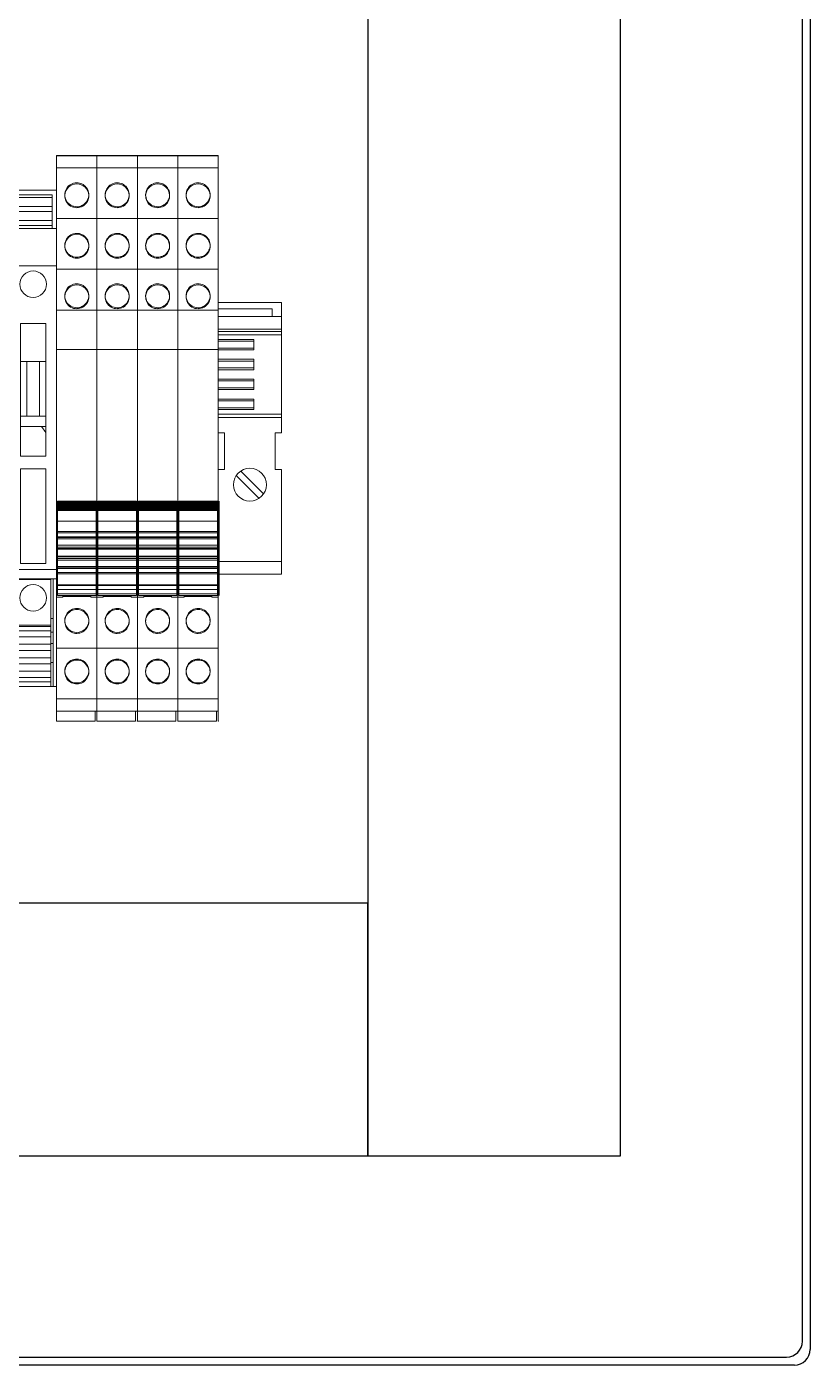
# Model space of a CAD drawing. Header units: millimetres. Extents: x 979 to 3414, y -1029 to 703.
# Drawn here: x 2268.4 to 2392.4, y 276 to 488 of the extents above; entities that cross this region are included whole.
import ezdxf

# ---------------------------------------------------------------- set-up
doc = ezdxf.new("R2010")
doc.units = ezdxf.units.MM
doc.layers.add('eProC - L2', color=41, linetype='Continuous', lineweight=20)

# ---------------------------------------------------------------- blocks, each defined once
blk = doc.blocks.new('eProC_Z_BPSN-SI-520')
at = {"layer": 'eProC - L2'}
for p, q in [((0.79, -6.05), (0.79, -0.75)), ((0.79, -0.75), (3.79, -0.75)), ((0.79, -1.13), (3.79, -1.13)), ((6.79, -0.75), (3.79, -0.75)), ((6.79, -1.13), (3.79, -1.13)), ((6.79, -6.05), (6.79, -0.75)), ((0.79, -2.59), (3.79, -2.59)), ((0.79, -3.36), (3.79, -3.36)), ((6.79, -2.59), (3.79, -2.59)), ((6.79, -3.36), (3.79, -3.36)), ((7.5, -6.05), (0, -6.05)), ((0.79, -4.82), (3.79, -4.82)), ((0.79, -5.59), (3.79, -5.59)), ((6.79, -4.82), (3.79, -4.82)), ((6.79, -5.59), (3.79, -5.59)), ((7.5, -12), (0, -12)), ((1.79, -42.11), (1.79, -21.11)), ((1.79, -21.11), (5.79, -21.11)), ((5.79, -42.11), (5.79, -21.11)), ((1.79, -27.11), (5.79, -27.11)), ((2.79, -35.8), (2.79, -27.11)), ((4.79, -35.8), (4.79, -27.11)), ((1.79, -35.8), (5.79, -35.8)), ((1.79, -37.4), (5.79, -37.4)), ((5.79, -38.39), (5.14, -37.4)), ((1.79, -42.11), (5.79, -42.11)), ((1.79, -59.11), (1.79, -44.11)), ((1.79, -44.11), (5.79, -44.11)), ((5.79, -59.11), (5.79, -44.11)), ((1.79, -59.11), (5.79, -59.11)), ((7.5, -60.07), (0, -60.07)), ((7.5, -61.58), (0, -61.58)), ((0.64, -78.6), (0.64, -61.58)), ((0.99, -78.6), (0.99, -61.58)), ((6.59, -61.65), (0.99, -61.65)), ((6.59, -78.6), (6.59, -61.58)), ((6.94, -78.6), (6.94, -61.58)), ((0.99, -67.83), (0.64, -67.83)), ((6.59, -67.83), (6.94, -67.83)), ((6.59, -68.91), (0.99, -68.91)), ((1.29, -77.85), (1.29, -69.1)), ((6.59, -69.1), (1.29, -69.1)), ((6.59, -69.78), (1.29, -69.78)), ((0.99, -70), (0.64, -70)), ((0.64, -71.8), (0.99, -71.8)), ((6.59, -70.76), (1.29, -70.76)), ((6.59, -71.92), (1.29, -71.92)), ((6.59, -70), (6.94, -70)), ((6.94, -71.8), (6.59, -71.8)), ((6.59, -72.89), (1.29, -72.89)), ((6.59, -74.05), (1.29, -74.05)), ((0.99, -74.8), (0.64, -74.8)), ((6.59, -75.03), (1.29, -75.03)), ((6.59, -76.19), (1.29, -76.19)), ((6.59, -74.8), (6.94, -74.8)), ((6.59, -77.16), (1.29, -77.16)), ((6.59, -77.85), (1.29, -77.85)), ((6.59, -78.6), (0.99, -78.6))]:
    blk.add_line(p, q, dxfattribs=at)
blk.add_lwpolyline([(0, 0), (7.5, 0), (7.5, -78.6), (0, -78.6)], close=True, dxfattribs=at)
for centre in [(3.79, -14.89), (3.79, -64.57)]:
    blk.add_circle(centre, 2.1, dxfattribs=at)
blk = doc.blocks.new('eProC_Z_EK1')
at = {"layer": 'eProC - L2'}
for p, q in [((0, 0), (0, -20.65)), ((10, 0), (0, 0)), ((10, 0), (10, -20.65)), ((0, -1), (8.5, -1)), ((8.5, -2.2), (8.5, -1)), ((10, -2.2), (0, -2.2)), ((0, -4.2), (10, -4.2)), ((10, -4.59), (0, -4.59)), ((10, -5.09), (0, -5.09)), ((5.6, -5.84), (0, -5.84)), ((5.6, -6.11), (0, -6.11)), ((5.6, -7.49), (5.6, -5.84)), ((5.6, -7.21), (0, -7.21)), ((5.6, -7.49), (0, -7.49)), ((5.6, -8.99), (0, -8.99)), ((5.6, -9.26), (0, -9.26)), ((5.6, -10.36), (0, -10.36)), ((5.6, -10.64), (5.6, -8.99)), ((5.6, -10.64), (0, -10.64)), ((5.6, -12.14), (0, -12.14)), ((5.6, -12.42), (0, -12.42)), ((5.6, -13.79), (5.6, -12.14)), ((5.6, -13.52), (0, -13.52)), ((5.6, -13.79), (0, -13.79)), ((5.6, -15.29), (0, -15.29)), ((5.6, -15.57), (0, -15.57)), ((5.6, -16.67), (0, -16.67)), ((5.6, -16.94), (0, -16.94)), ((5.6, -16.94), (5.6, -15.29)), ((10, -17.69), (0, -17.69)), ((10, -18.19), (0, -18.19)), ((0, -20.65), (1, -20.65)), ((1, -26.45), (1, -20.65)), ((9, -26.45), (9, -20.65)), ((10, -20.65), (9, -20.65)), ((0, -26.45), (0, -43)), ((0, -26.45), (1, -26.45)), ((6.45, -31.01), (2.84, -27.4)), ((7.16, -30.3), (3.55, -26.69)), ((10, -26.45), (9, -26.45)), ((10, -26.45), (10, -43)), ((10, -41), (0, -41)), ((10, -43), (0, -43))]:
    blk.add_line(p, q, dxfattribs=at)
blk.add_circle((5, -28.85), 2.6, dxfattribs=at)

msp = doc.modelspace()

# ---------------------------------------------------------------- linework, layer by layer
for p, q in [((2392.416, 573.467), (2392.416, 278.467)), ((2391.173, 279.767), (2391.173, 572.167)), ((2389.916, 275.967), (1944.916, 275.967)), ((1946.216, 277.267), (2388.673, 277.267))]:
    msp.add_line(p, q)
for points in [[(2362.416, 543.067), (2322.416, 543.067), (2322.416, 309.142), (2362.416, 309.142), (2362.416, 543.067)], [(1972.416, 349.142), (1972.416, 309.142), (2322.416, 309.142), (2322.416, 349.142), (1972.416, 349.142)]]:
    msp.add_lwpolyline(points)
for centre in [(2388.673, 279.767), (2389.916, 278.467)]:
    msp.add_arc(centre, 2.5, 270, 0)
at = {"layer": 'eProC - L2'}
for p, q in [((2279.543, 467.559), (2273.143, 467.559)), ((2273.143, 467.559), (2273.143, 443.07)), ((2279.543, 467.558), (2273.143, 467.558)), ((2279.543, 467.552), (2273.143, 467.552)), ((2279.543, 467.559), (2279.543, 379.581)), ((2285.943, 467.559), (2279.543, 467.559)), ((2279.543, 467.559), (2279.543, 443.07)), ((2285.943, 467.558), (2279.543, 467.558)), ((2285.943, 467.552), (2279.543, 467.552)), ((2285.943, 467.559), (2285.943, 379.581)), ((2292.343, 467.559), (2285.943, 467.559)), ((2285.943, 467.559), (2285.943, 443.07)), ((2292.343, 467.558), (2285.943, 467.558)), ((2292.343, 467.552), (2285.943, 467.552)), ((2292.343, 467.559), (2292.343, 379.581)), ((2298.743, 467.559), (2292.343, 467.559)), ((2292.343, 467.559), (2292.343, 443.07)), ((2298.743, 467.558), (2292.343, 467.558)), ((2298.743, 467.552), (2292.343, 467.552)), ((2298.743, 467.559), (2298.743, 379.581)), ((2298.743, 467.559), (2298.743, 443.07)), ((2279.543, 465.607), (2273.143, 465.607)), ((2285.943, 465.607), (2279.543, 465.607)), ((2292.343, 465.607), (2285.943, 465.607)), ((2298.743, 465.607), (2292.343, 465.607)), ((2274.443, 461.366), (2274.443, 461.204)), ((2278.243, 461.204), (2278.243, 461.366)), ((2280.843, 461.366), (2280.843, 461.204)), ((2284.643, 461.204), (2284.643, 461.366)), ((2287.243, 461.366), (2287.243, 461.204)), ((2291.043, 461.204), (2291.043, 461.366)), ((2293.643, 461.366), (2293.643, 461.204)), ((2297.443, 461.204), (2297.443, 461.366)), ((2279.543, 457.607), (2273.143, 457.607)), ((2285.943, 457.607), (2279.543, 457.607)), ((2292.343, 457.607), (2285.943, 457.607)), ((2298.743, 457.607), (2292.343, 457.607)), ((2274.443, 453.366), (2274.443, 453.204)), ((2278.243, 453.204), (2278.243, 453.366)), ((2280.843, 453.366), (2280.843, 453.204)), ((2284.643, 453.204), (2284.643, 453.366)), ((2287.243, 453.366), (2287.243, 453.204)), ((2291.043, 453.204), (2291.043, 453.366)), ((2293.643, 453.366), (2293.643, 453.204)), ((2297.443, 453.204), (2297.443, 453.366)), ((2279.543, 449.607), (2273.143, 449.607)), ((2285.943, 449.607), (2279.543, 449.607)), ((2292.343, 449.607), (2285.943, 449.607)), ((2298.743, 449.607), (2292.343, 449.607)), ((2274.443, 445.366), (2274.443, 445.204)), ((2278.243, 445.204), (2278.243, 445.366)), ((2280.843, 445.366), (2280.843, 445.204)), ((2284.643, 445.204), (2284.643, 445.366)), ((2287.243, 445.366), (2287.243, 445.204)), ((2291.043, 445.204), (2291.043, 445.366)), ((2293.643, 445.366), (2293.643, 445.204)), ((2297.443, 445.204), (2297.443, 445.366)), ((2279.543, 443.07), (2273.143, 443.07)), ((2273.143, 443.07), (2273.143, 436.848)), ((2279.543, 436.849), (2279.543, 443.07)), ((2285.943, 443.07), (2279.543, 443.07)), ((2279.543, 443.07), (2279.543, 436.848)), ((2285.943, 436.849), (2285.943, 443.07)), ((2292.343, 443.07), (2285.943, 443.07)), ((2285.943, 443.07), (2285.943, 436.848)), ((2292.343, 436.849), (2292.343, 443.07)), ((2298.743, 443.07), (2292.343, 443.07)), ((2292.343, 443.07), (2292.343, 436.848)), ((2298.743, 436.849), (2298.743, 443.07)), ((2298.743, 443.07), (2298.743, 436.848)), ((2279.543, 436.849), (2273.143, 436.848)), ((2273.143, 387.581), (2273.143, 436.848)), ((2273.743, 436.842), (2273.143, 436.842)), ((2279.543, 436.842), (2278.943, 436.842)), ((2285.943, 436.849), (2279.543, 436.848)), ((2279.543, 387.581), (2279.543, 436.848)), ((2280.143, 436.842), (2279.543, 436.842)), ((2285.943, 436.842), (2285.343, 436.842)), ((2292.343, 436.849), (2285.943, 436.848)), ((2285.943, 387.581), (2285.943, 436.848)), ((2286.543, 436.842), (2285.943, 436.842)), ((2292.343, 436.842), (2291.743, 436.842)), ((2298.743, 436.849), (2292.343, 436.848)), ((2292.343, 387.581), (2292.343, 436.848)), ((2292.943, 436.842), (2292.343, 436.842)), ((2298.743, 387.581), (2298.743, 436.848)), ((2279.393, 412.82), (2273.293, 412.82)), ((2273.293, 397.886), (2273.293, 412.82)), ((2279.393, 412.807), (2273.293, 412.807)), ((2279.393, 412.715), (2273.293, 412.715)), ((2279.393, 412.649), (2273.293, 412.649)), ((2279.393, 412.52), (2273.293, 412.52)), ((2279.393, 412.42), (2273.293, 412.42)), ((2279.393, 412.298), (2273.293, 412.298)), ((2279.393, 412.21), (2273.293, 412.21)), ((2279.393, 412.096), (2273.293, 412.096)), ((2279.393, 412.019), (2273.293, 412.019)), ((2279.393, 411.912), (2273.293, 411.912)), ((2279.393, 411.848), (2273.293, 411.848)), ((2279.393, 411.749), (2273.293, 411.749)), ((2279.393, 411.698), (2273.293, 411.698)), ((2279.393, 411.606), (2273.293, 411.606)), ((2279.393, 411.568), (2273.293, 411.568)), ((2279.393, 411.483), (2273.293, 411.483)), ((2279.393, 411.459), (2273.293, 411.459)), ((2279.393, 411.382), (2273.293, 411.382)), ((2279.393, 411.365), (2273.293, 411.365)), ((2279.393, 412.82), (2279.393, 397.886)), ((2285.793, 412.82), (2279.693, 412.82)), ((2279.693, 397.886), (2279.693, 412.82)), ((2285.793, 412.807), (2279.693, 412.807)), ((2285.793, 412.715), (2279.693, 412.715)), ((2285.793, 412.649), (2279.693, 412.649)), ((2285.793, 412.52), (2279.693, 412.52)), ((2285.793, 412.42), (2279.693, 412.42)), ((2285.793, 412.298), (2279.693, 412.298)), ((2285.793, 412.21), (2279.693, 412.21)), ((2285.793, 412.096), (2279.693, 412.096)), ((2285.793, 412.019), (2279.693, 412.019)), ((2285.793, 411.912), (2279.693, 411.912)), ((2285.793, 411.848), (2279.693, 411.848)), ((2285.793, 411.749), (2279.693, 411.749)), ((2285.793, 411.698), (2279.693, 411.698)), ((2285.793, 411.606), (2279.693, 411.606)), ((2285.793, 411.568), (2279.693, 411.568)), ((2285.793, 411.483), (2279.693, 411.483)), ((2285.793, 411.459), (2279.693, 411.459)), ((2285.793, 411.382), (2279.693, 411.382)), ((2285.793, 411.365), (2279.693, 411.365)), ((2285.793, 412.82), (2285.793, 397.886)), ((2292.193, 412.82), (2286.093, 412.82)), ((2286.093, 397.886), (2286.093, 412.82)), ((2292.193, 412.807), (2286.093, 412.807)), ((2292.193, 412.715), (2286.093, 412.715)), ((2292.193, 412.649), (2286.093, 412.649)), ((2292.193, 412.52), (2286.093, 412.52)), ((2292.193, 412.42), (2286.093, 412.42)), ((2292.193, 412.298), (2286.093, 412.298)), ((2292.193, 412.21), (2286.093, 412.21)), ((2292.193, 412.096), (2286.093, 412.096)), ((2292.193, 412.019), (2286.093, 412.019)), ((2292.193, 411.912), (2286.093, 411.912)), ((2292.193, 411.848), (2286.093, 411.848)), ((2292.193, 411.749), (2286.093, 411.749)), ((2292.193, 411.698), (2286.093, 411.698)), ((2292.193, 411.606), (2286.093, 411.606)), ((2292.193, 411.568), (2286.093, 411.568)), ((2292.193, 411.483), (2286.093, 411.483)), ((2292.193, 411.459), (2286.093, 411.459)), ((2292.193, 411.382), (2286.093, 411.382)), ((2292.193, 411.365), (2286.093, 411.365)), ((2292.193, 412.82), (2292.193, 397.886)), ((2298.593, 412.82), (2292.493, 412.82)), ((2292.493, 397.886), (2292.493, 412.82)), ((2298.593, 412.807), (2292.493, 412.807)), ((2298.593, 412.715), (2292.493, 412.715)), ((2298.593, 412.649), (2292.493, 412.649)), ((2298.593, 412.52), (2292.493, 412.52)), ((2298.593, 412.42), (2292.493, 412.42)), ((2298.593, 412.298), (2292.493, 412.298)), ((2298.593, 412.21), (2292.493, 412.21)), ((2298.593, 412.096), (2292.493, 412.096)), ((2298.593, 412.019), (2292.493, 412.019)), ((2298.593, 411.912), (2292.493, 411.912)), ((2298.593, 411.848), (2292.493, 411.848)), ((2298.593, 411.749), (2292.493, 411.749)), ((2298.593, 411.698), (2292.493, 411.698)), ((2298.593, 411.606), (2292.493, 411.606)), ((2298.593, 411.568), (2292.493, 411.568)), ((2298.593, 411.483), (2292.493, 411.483)), ((2298.593, 411.459), (2292.493, 411.459)), ((2298.593, 411.382), (2292.493, 411.382)), ((2298.593, 411.365), (2292.493, 411.365)), ((2298.593, 412.82), (2298.593, 397.886)), ((2298.893, 397.886), (2298.893, 412.82)), ((2273.143, 409.77), (2273.293, 409.77)), ((2273.293, 409.684), (2279.393, 409.684)), ((2279.393, 409.77), (2279.543, 409.77)), ((2279.543, 409.77), (2279.693, 409.77)), ((2279.693, 409.684), (2285.793, 409.684)), ((2285.793, 409.77), (2285.943, 409.77)), ((2285.943, 409.77), (2286.093, 409.77)), ((2286.093, 409.684), (2292.193, 409.684)), ((2292.193, 409.77), (2292.343, 409.77)), ((2292.343, 409.77), (2292.493, 409.77)), ((2292.493, 409.684), (2298.593, 409.684)), ((2298.593, 409.77), (2298.743, 409.77)), ((2298.743, 409.77), (2298.893, 409.77)), ((2273.293, 408.714), (2273.143, 408.714)), ((2273.143, 408.711), (2273.293, 408.711)), ((2273.143, 408.311), (2273.293, 408.311)), ((2273.143, 408.132), (2273.293, 408.132)), ((2273.143, 407.601), (2273.293, 407.601)), ((2279.393, 408.02), (2273.293, 408.02)), ((2273.293, 407.82), (2279.393, 407.82)), ((2273.293, 407.178), (2279.393, 407.178)), ((2273.293, 407.083), (2279.393, 407.083)), ((2279.543, 408.714), (2279.393, 408.714)), ((2279.393, 408.711), (2279.543, 408.711)), ((2279.393, 408.311), (2279.543, 408.311)), ((2279.393, 408.132), (2279.543, 408.132)), ((2279.393, 407.601), (2279.543, 407.601)), ((2279.693, 408.714), (2279.543, 408.714)), ((2279.543, 408.711), (2279.693, 408.711)), ((2279.543, 408.311), (2279.693, 408.311)), ((2279.543, 408.132), (2279.693, 408.132)), ((2279.543, 407.601), (2279.693, 407.601)), ((2285.793, 408.02), (2279.693, 408.02)), ((2279.693, 407.82), (2285.793, 407.82)), ((2279.693, 407.178), (2285.793, 407.178)), ((2279.693, 407.083), (2285.793, 407.083)), ((2285.943, 408.714), (2285.793, 408.714)), ((2285.793, 408.711), (2285.943, 408.711)), ((2285.793, 408.311), (2285.943, 408.311)), ((2285.793, 408.132), (2285.943, 408.132)), ((2285.793, 407.601), (2285.943, 407.601)), ((2286.093, 408.714), (2285.943, 408.714)), ((2285.943, 408.711), (2286.093, 408.711)), ((2285.943, 408.311), (2286.093, 408.311)), ((2285.943, 408.132), (2286.093, 408.132)), ((2285.943, 407.601), (2286.093, 407.601)), ((2292.193, 408.02), (2286.093, 408.02)), ((2286.093, 407.82), (2292.193, 407.82)), ((2286.093, 407.178), (2292.193, 407.178)), ((2286.093, 407.083), (2292.193, 407.083)), ((2292.343, 408.714), (2292.193, 408.714)), ((2292.193, 408.711), (2292.343, 408.711)), ((2292.193, 408.311), (2292.343, 408.311)), ((2292.193, 408.132), (2292.343, 408.132)), ((2292.193, 407.601), (2292.343, 407.601)), ((2292.493, 408.714), (2292.343, 408.714)), ((2292.343, 408.711), (2292.493, 408.711)), ((2292.343, 408.311), (2292.493, 408.311)), ((2292.343, 408.132), (2292.493, 408.132)), ((2292.343, 407.601), (2292.493, 407.601)), ((2298.593, 408.02), (2292.493, 408.02)), ((2292.493, 407.82), (2298.593, 407.82)), ((2292.493, 407.178), (2298.593, 407.178)), ((2292.493, 407.083), (2298.593, 407.083)), ((2298.743, 408.714), (2298.593, 408.714)), ((2298.593, 408.711), (2298.743, 408.711)), ((2298.593, 408.311), (2298.743, 408.311)), ((2298.593, 408.132), (2298.743, 408.132)), ((2298.593, 407.601), (2298.743, 407.601)), ((2298.893, 408.714), (2298.743, 408.714)), ((2298.743, 408.711), (2298.893, 408.711)), ((2298.743, 408.311), (2298.893, 408.311)), ((2298.743, 408.132), (2298.893, 408.132)), ((2298.743, 407.601), (2298.893, 407.601)), ((2279.393, 406.845), (2273.293, 406.845)), ((2279.393, 405.87), (2273.293, 405.87)), ((2273.293, 405.57), (2279.393, 405.57)), ((2279.393, 405.333), (2273.293, 405.333)), ((2273.293, 405.237), (2279.393, 405.237)), ((2285.793, 406.845), (2279.693, 406.845)), ((2285.793, 405.87), (2279.693, 405.87)), ((2279.693, 405.57), (2285.793, 405.57)), ((2285.793, 405.333), (2279.693, 405.333)), ((2279.693, 405.237), (2285.793, 405.237)), ((2292.193, 406.845), (2286.093, 406.845)), ((2292.193, 405.87), (2286.093, 405.87)), ((2286.093, 405.57), (2292.193, 405.57)), ((2292.193, 405.333), (2286.093, 405.333)), ((2286.093, 405.237), (2292.193, 405.237)), ((2298.593, 406.845), (2292.493, 406.845)), ((2298.593, 405.87), (2292.493, 405.87)), ((2292.493, 405.57), (2298.593, 405.57)), ((2298.593, 405.333), (2292.493, 405.333)), ((2292.493, 405.237), (2298.593, 405.237)), ((2279.393, 404.103), (2273.293, 404.103)), ((2273.293, 404.008), (2279.393, 404.008)), ((2279.393, 403.77), (2273.293, 403.77)), ((2279.393, 403.47), (2273.293, 403.47)), ((2285.793, 404.103), (2279.693, 404.103)), ((2279.693, 404.008), (2285.793, 404.008)), ((2285.793, 403.77), (2279.693, 403.77)), ((2285.793, 403.47), (2279.693, 403.47)), ((2292.193, 404.103), (2286.093, 404.103)), ((2286.093, 404.008), (2292.193, 404.008)), ((2292.193, 403.77), (2286.093, 403.77)), ((2292.193, 403.47), (2286.093, 403.47)), ((2298.593, 404.103), (2292.493, 404.103)), ((2292.493, 404.008), (2298.593, 404.008)), ((2298.593, 403.77), (2292.493, 403.77)), ((2298.593, 403.47), (2292.493, 403.47)), ((2273.293, 402.495), (2279.393, 402.495)), ((2279.393, 402.258), (2273.293, 402.258)), ((2273.293, 402.162), (2279.393, 402.162)), ((2279.393, 401.52), (2273.293, 401.52)), ((2273.293, 401.32), (2279.393, 401.32)), ((2279.693, 402.495), (2285.793, 402.495)), ((2285.793, 402.258), (2279.693, 402.258)), ((2279.693, 402.162), (2285.793, 402.162)), ((2285.793, 401.52), (2279.693, 401.52)), ((2279.693, 401.32), (2285.793, 401.32)), ((2286.093, 402.495), (2292.193, 402.495)), ((2292.193, 402.258), (2286.093, 402.258)), ((2286.093, 402.162), (2292.193, 402.162)), ((2292.193, 401.52), (2286.093, 401.52)), ((2286.093, 401.32), (2292.193, 401.32)), ((2292.493, 402.495), (2298.593, 402.495)), ((2298.593, 402.258), (2292.493, 402.258)), ((2292.493, 402.162), (2298.593, 402.162)), ((2298.593, 401.52), (2292.493, 401.52)), ((2292.493, 401.32), (2298.593, 401.32)), ((2279.393, 399.558), (2273.293, 399.558)), ((2279.393, 399.532), (2273.293, 399.532)), ((2279.393, 399.462), (2273.293, 399.462)), ((2279.393, 398.857), (2273.293, 398.857)), ((2285.793, 399.558), (2279.693, 399.558)), ((2285.793, 399.532), (2279.693, 399.532)), ((2285.793, 399.462), (2279.693, 399.462)), ((2285.793, 398.857), (2279.693, 398.857)), ((2292.193, 399.558), (2286.093, 399.558)), ((2292.193, 399.532), (2286.093, 399.532)), ((2292.193, 399.462), (2286.093, 399.462)), ((2292.193, 398.857), (2286.093, 398.857)), ((2298.593, 399.558), (2292.493, 399.558)), ((2298.593, 399.532), (2292.493, 399.532)), ((2298.593, 399.462), (2292.493, 399.462)), ((2298.593, 398.857), (2292.493, 398.857)), ((2273.143, 398.545), (2273.293, 398.545)), ((2273.143, 398.279), (2273.293, 398.279)), ((2273.143, 398.18), (2273.293, 398.18)), ((2273.143, 397.621), (2274.143, 397.621)), ((2279.393, 398.13), (2273.293, 398.13)), ((2273.293, 397.886), (2279.393, 397.886)), ((2274.143, 397.621), (2274.143, 397.886)), ((2278.543, 397.721), (2274.143, 397.721)), ((2278.543, 397.621), (2278.543, 397.886)), ((2279.543, 397.621), (2278.543, 397.621)), ((2279.543, 398.545), (2279.393, 398.545)), ((2279.543, 398.279), (2279.393, 398.279)), ((2279.543, 398.18), (2279.393, 398.18)), ((2279.543, 398.545), (2279.693, 398.545)), ((2279.543, 398.279), (2279.693, 398.279)), ((2279.543, 398.18), (2279.693, 398.18)), ((2279.543, 397.621), (2280.543, 397.621)), ((2285.793, 398.13), (2279.693, 398.13)), ((2279.693, 397.886), (2285.793, 397.886)), ((2280.543, 397.621), (2280.543, 397.886)), ((2284.943, 397.721), (2280.543, 397.721)), ((2284.943, 397.621), (2284.943, 397.886)), ((2285.943, 397.621), (2284.943, 397.621)), ((2285.943, 398.545), (2285.793, 398.545)), ((2285.943, 398.279), (2285.793, 398.279)), ((2285.943, 398.18), (2285.793, 398.18)), ((2285.943, 398.545), (2286.093, 398.545)), ((2285.943, 398.279), (2286.093, 398.279)), ((2285.943, 398.18), (2286.093, 398.18)), ((2285.943, 397.621), (2286.943, 397.621)), ((2292.193, 398.13), (2286.093, 398.13)), ((2286.093, 397.886), (2292.193, 397.886)), ((2286.943, 397.621), (2286.943, 397.886)), ((2291.343, 397.721), (2286.943, 397.721)), ((2291.343, 397.621), (2291.343, 397.886)), ((2292.343, 397.621), (2291.343, 397.621)), ((2292.343, 398.545), (2292.193, 398.545)), ((2292.343, 398.279), (2292.193, 398.279)), ((2292.343, 398.18), (2292.193, 398.18)), ((2292.343, 398.545), (2292.493, 398.545)), ((2292.343, 398.279), (2292.493, 398.279)), ((2292.343, 398.18), (2292.493, 398.18)), ((2292.343, 397.621), (2293.343, 397.621)), ((2298.593, 398.13), (2292.493, 398.13)), ((2292.493, 397.886), (2298.593, 397.886)), ((2293.343, 397.621), (2293.343, 397.886)), ((2297.743, 397.721), (2293.343, 397.721)), ((2297.743, 397.621), (2297.743, 397.886)), ((2298.743, 397.621), (2297.743, 397.621)), ((2298.743, 398.545), (2298.593, 398.545)), ((2298.743, 398.279), (2298.593, 398.279)), ((2298.743, 398.18), (2298.593, 398.18)), ((2298.743, 398.545), (2298.893, 398.545)), ((2298.743, 398.279), (2298.893, 398.279)), ((2298.743, 398.18), (2298.893, 398.18)), ((2274.443, 393.936), (2274.443, 393.774)), ((2278.243, 393.774), (2278.243, 393.936)), ((2280.843, 393.936), (2280.843, 393.774)), ((2284.643, 393.774), (2284.643, 393.936)), ((2287.243, 393.936), (2287.243, 393.774)), ((2291.043, 393.774), (2291.043, 393.936)), ((2293.643, 393.936), (2293.643, 393.774)), ((2297.443, 393.774), (2297.443, 393.936)), ((2279.543, 389.533), (2273.143, 389.533)), ((2285.943, 389.533), (2279.543, 389.533)), ((2292.343, 389.533), (2285.943, 389.533)), ((2298.743, 389.533), (2292.343, 389.533)), ((2273.143, 387.601), (2273.143, 387.582)), ((2273.143, 387.582), (2273.143, 379.581)), ((2274.443, 385.936), (2274.443, 385.774)), ((2278.243, 385.774), (2278.243, 385.936)), ((2279.543, 387.601), (2279.543, 387.582)), ((2279.543, 387.582), (2279.543, 379.581)), ((2280.843, 385.936), (2280.843, 385.774)), ((2284.643, 385.774), (2284.643, 385.936)), ((2285.943, 387.601), (2285.943, 387.582)), ((2285.943, 387.582), (2285.943, 379.581)), ((2287.243, 385.936), (2287.243, 385.774)), ((2291.043, 385.774), (2291.043, 385.936)), ((2292.343, 387.601), (2292.343, 387.582)), ((2292.343, 387.582), (2292.343, 379.581)), ((2293.643, 385.936), (2293.643, 385.774)), ((2297.443, 385.774), (2297.443, 385.936)), ((2298.743, 387.601), (2298.743, 387.582)), ((2298.743, 387.582), (2298.743, 379.581)), ((2273.143, 384.124), (2273.143, 384.127)), ((2273.143, 383.77), (2273.143, 379.87)), ((2279.543, 384.124), (2279.543, 384.127)), ((2279.543, 383.77), (2279.543, 379.87)), ((2285.943, 384.124), (2285.943, 384.127)), ((2285.943, 383.77), (2285.943, 379.87)), ((2292.343, 384.124), (2292.343, 384.127)), ((2292.343, 383.77), (2292.343, 379.87)), ((2298.743, 384.124), (2298.743, 384.127)), ((2298.743, 383.77), (2298.743, 379.87)), ((2279.543, 381.533), (2273.143, 381.533)), ((2279.543, 379.588), (2273.143, 379.588)), ((2279.543, 379.583), (2273.143, 379.583)), ((2273.143, 379.581), (2279.543, 379.581)), ((2273.143, 379.578), (2273.143, 378.008)), ((2279.243, 378.008), (2279.243, 379.581)), ((2285.943, 381.533), (2279.543, 381.533)), ((2285.943, 379.588), (2279.543, 379.588)), ((2285.943, 379.583), (2279.543, 379.583)), ((2279.543, 379.581), (2285.943, 379.581)), ((2279.543, 379.578), (2279.543, 378.008)), ((2285.643, 378.008), (2285.643, 379.581)), ((2292.343, 381.533), (2285.943, 381.533)), ((2292.343, 379.588), (2285.943, 379.588)), ((2292.343, 379.583), (2285.943, 379.583)), ((2285.943, 379.581), (2292.343, 379.581)), ((2285.943, 379.578), (2285.943, 378.008)), ((2292.043, 378.008), (2292.043, 379.581)), ((2298.743, 381.533), (2292.343, 381.533)), ((2298.743, 379.588), (2292.343, 379.588)), ((2298.743, 379.583), (2292.343, 379.583)), ((2292.343, 379.581), (2298.743, 379.581)), ((2292.343, 379.578), (2292.343, 378.008)), ((2298.443, 378.008), (2298.443, 379.581)), ((2298.743, 379.578), (2298.743, 378.008)), ((2273.143, 378.01), (2279.243, 378.01)), ((2273.143, 378.008), (2279.243, 378.008)), ((2279.543, 378.01), (2285.643, 378.01)), ((2279.543, 378.008), (2285.643, 378.008)), ((2285.943, 378.01), (2292.043, 378.01)), ((2285.943, 378.008), (2292.043, 378.008)), ((2292.343, 378.01), (2298.443, 378.01)), ((2292.343, 378.008), (2298.443, 378.008))]:
    msp.add_line(p, q, dxfattribs=at)
for points in [[(2274.443, 461.366), (2274.459, 461.614), (2274.507, 461.856), (2274.587, 462.091), (2274.698, 462.313), (2274.835, 462.517), (2275, 462.704), (2275.187, 462.867), (2275.393, 463.004), (2275.616, 463.113), (2275.851, 463.192), (2276.072, 463.235), (2276.343, 463.256)], [(2278.243, 461.366), (2278.235, 461.541), (2278.204, 461.745), (2278.143, 461.971), (2278.071, 462.152), (2277.973, 462.338), (2277.891, 462.463), (2277.795, 462.586), (2277.684, 462.706), (2277.515, 462.855), (2277.338, 462.977), (2277.16, 463.073), (2276.983, 463.146), (2276.754, 463.212), (2276.539, 463.246), (2276.343, 463.256)], [(2280.843, 461.366), (2280.859, 461.614), (2280.907, 461.856), (2280.987, 462.091), (2281.098, 462.313), (2281.235, 462.517), (2281.4, 462.704), (2281.587, 462.867), (2281.793, 463.004), (2282.016, 463.113), (2282.251, 463.192), (2282.472, 463.235), (2282.743, 463.256)], [(2284.643, 461.366), (2284.635, 461.541), (2284.604, 461.745), (2284.543, 461.971), (2284.471, 462.152), (2284.373, 462.338), (2284.291, 462.463), (2284.195, 462.586), (2284.084, 462.706), (2283.915, 462.855), (2283.738, 462.977), (2283.56, 463.073), (2283.383, 463.146), (2283.154, 463.212), (2282.939, 463.246), (2282.743, 463.256)], [(2287.243, 461.366), (2287.259, 461.614), (2287.307, 461.856), (2287.387, 462.091), (2287.498, 462.313), (2287.635, 462.517), (2287.8, 462.704), (2287.987, 462.867), (2288.193, 463.004), (2288.416, 463.113), (2288.651, 463.192), (2288.872, 463.235), (2289.143, 463.256)], [(2291.043, 461.366), (2291.035, 461.541), (2291.004, 461.745), (2290.943, 461.971), (2290.871, 462.152), (2290.773, 462.338), (2290.691, 462.463), (2290.595, 462.586), (2290.484, 462.706), (2290.315, 462.855), (2290.138, 462.977), (2289.96, 463.073), (2289.783, 463.146), (2289.554, 463.212), (2289.339, 463.246), (2289.143, 463.256)], [(2293.643, 461.366), (2293.659, 461.614), (2293.707, 461.856), (2293.787, 462.091), (2293.898, 462.313), (2294.035, 462.517), (2294.2, 462.704), (2294.387, 462.867), (2294.593, 463.004), (2294.816, 463.113), (2295.051, 463.192), (2295.272, 463.235), (2295.543, 463.256)], [(2297.443, 461.366), (2297.435, 461.541), (2297.404, 461.745), (2297.343, 461.971), (2297.271, 462.152), (2297.173, 462.338), (2297.091, 462.463), (2296.995, 462.586), (2296.884, 462.706), (2296.715, 462.855), (2296.538, 462.977), (2296.36, 463.073), (2296.183, 463.146), (2295.954, 463.212), (2295.739, 463.246), (2295.543, 463.256)], [(2275.769, 459.556), (2275.607, 459.614), (2275.39, 459.721), (2275.188, 459.858), (2275, 460.024), (2274.835, 460.212), (2274.698, 460.417), (2274.588, 460.64), (2274.507, 460.876), (2274.459, 461.118), (2274.443, 461.366), (2274.443, 461.366)], [(2276.913, 459.555), (2276.978, 459.577), (2277.155, 459.65), (2277.335, 459.747), (2277.513, 459.871), (2277.684, 460.022), (2277.841, 460.199), (2277.967, 460.382), (2278.065, 460.565), (2278.138, 460.745), (2278.201, 460.971), (2278.234, 461.179), (2278.243, 461.363), (2278.243, 461.366)], [(2282.169, 459.556), (2282.007, 459.614), (2281.79, 459.721), (2281.588, 459.858), (2281.4, 460.024), (2281.235, 460.212), (2281.098, 460.417), (2280.988, 460.64), (2280.907, 460.876), (2280.859, 461.118), (2280.843, 461.366), (2280.843, 461.366)], [(2283.313, 459.555), (2283.378, 459.577), (2283.555, 459.65), (2283.735, 459.747), (2283.913, 459.871), (2284.084, 460.022), (2284.241, 460.199), (2284.367, 460.382), (2284.465, 460.565), (2284.538, 460.745), (2284.601, 460.971), (2284.634, 461.179), (2284.643, 461.363), (2284.643, 461.366)], [(2288.569, 459.556), (2288.407, 459.614), (2288.19, 459.721), (2287.988, 459.858), (2287.8, 460.024), (2287.635, 460.212), (2287.498, 460.417), (2287.388, 460.64), (2287.307, 460.876), (2287.259, 461.118), (2287.243, 461.366), (2287.243, 461.366)], [(2289.713, 459.555), (2289.778, 459.577), (2289.955, 459.65), (2290.135, 459.747), (2290.313, 459.871), (2290.484, 460.022), (2290.641, 460.199), (2290.767, 460.382), (2290.865, 460.565), (2290.938, 460.745), (2291.001, 460.971), (2291.034, 461.179), (2291.043, 461.363), (2291.043, 461.366)], [(2294.969, 459.556), (2294.807, 459.614), (2294.59, 459.721), (2294.388, 459.858), (2294.2, 460.024), (2294.035, 460.212), (2293.898, 460.417), (2293.788, 460.64), (2293.707, 460.876), (2293.659, 461.118), (2293.643, 461.366), (2293.643, 461.366)], [(2296.113, 459.555), (2296.178, 459.577), (2296.355, 459.65), (2296.535, 459.747), (2296.713, 459.871), (2296.884, 460.022), (2297.041, 460.199), (2297.167, 460.382), (2297.265, 460.565), (2297.338, 460.745), (2297.401, 460.971), (2297.434, 461.179), (2297.443, 461.363), (2297.443, 461.366)], [(2276.343, 459.467), (2276.083, 459.487), (2275.838, 459.536), (2275.769, 459.556)], [(2276.343, 459.467), (2276.537, 459.477), (2276.749, 459.511), (2276.913, 459.555)], [(2282.743, 459.467), (2282.483, 459.487), (2282.238, 459.536), (2282.169, 459.556)], [(2282.743, 459.467), (2282.937, 459.477), (2283.149, 459.511), (2283.313, 459.555)], [(2289.143, 459.467), (2288.883, 459.487), (2288.638, 459.536), (2288.569, 459.556)], [(2289.143, 459.467), (2289.337, 459.477), (2289.549, 459.511), (2289.713, 459.555)], [(2295.543, 459.467), (2295.283, 459.487), (2295.038, 459.536), (2294.969, 459.556)], [(2295.543, 459.467), (2295.737, 459.477), (2295.949, 459.511), (2296.113, 459.555)], [(2274.443, 453.366), (2274.459, 453.614), (2274.507, 453.856), (2274.587, 454.091), (2274.698, 454.313), (2274.835, 454.517), (2275, 454.704), (2275.187, 454.867), (2275.393, 455.004), (2275.616, 455.113), (2275.851, 455.192), (2276.072, 455.235), (2276.343, 455.256)], [(2278.243, 453.366), (2278.235, 453.541), (2278.204, 453.745), (2278.143, 453.971), (2278.071, 454.152), (2277.973, 454.338), (2277.891, 454.463), (2277.795, 454.586), (2277.684, 454.706), (2277.515, 454.855), (2277.338, 454.977), (2277.16, 455.073), (2276.983, 455.146), (2276.754, 455.212), (2276.539, 455.246), (2276.343, 455.256)], [(2280.843, 453.366), (2280.859, 453.614), (2280.907, 453.856), (2280.987, 454.091), (2281.098, 454.313), (2281.235, 454.517), (2281.4, 454.704), (2281.587, 454.867), (2281.793, 455.004), (2282.016, 455.113), (2282.251, 455.192), (2282.472, 455.235), (2282.743, 455.256)], [(2284.643, 453.366), (2284.635, 453.541), (2284.604, 453.745), (2284.543, 453.971), (2284.471, 454.152), (2284.373, 454.338), (2284.291, 454.463), (2284.195, 454.586), (2284.084, 454.706), (2283.915, 454.855), (2283.738, 454.977), (2283.56, 455.073), (2283.383, 455.146), (2283.154, 455.212), (2282.939, 455.246), (2282.743, 455.256)], [(2287.243, 453.366), (2287.259, 453.614), (2287.307, 453.856), (2287.387, 454.091), (2287.498, 454.313), (2287.635, 454.517), (2287.8, 454.704), (2287.987, 454.867), (2288.193, 455.004), (2288.416, 455.113), (2288.651, 455.192), (2288.872, 455.235), (2289.143, 455.256)], [(2291.043, 453.366), (2291.035, 453.541), (2291.004, 453.745), (2290.943, 453.971), (2290.871, 454.152), (2290.773, 454.338), (2290.691, 454.463), (2290.595, 454.586), (2290.484, 454.706), (2290.315, 454.855), (2290.138, 454.977), (2289.96, 455.073), (2289.783, 455.146), (2289.554, 455.212), (2289.339, 455.246), (2289.143, 455.256)], [(2293.643, 453.366), (2293.659, 453.614), (2293.707, 453.856), (2293.787, 454.091), (2293.898, 454.313), (2294.035, 454.517), (2294.2, 454.704), (2294.387, 454.867), (2294.593, 455.004), (2294.816, 455.113), (2295.051, 455.192), (2295.272, 455.235), (2295.543, 455.256)], [(2297.443, 453.366), (2297.435, 453.541), (2297.404, 453.745), (2297.343, 453.971), (2297.271, 454.152), (2297.173, 454.338), (2297.091, 454.463), (2296.995, 454.586), (2296.884, 454.706), (2296.715, 454.855), (2296.538, 454.977), (2296.36, 455.073), (2296.183, 455.146), (2295.954, 455.212), (2295.739, 455.246), (2295.543, 455.256)], [(2275.769, 451.556), (2275.607, 451.614), (2275.39, 451.721), (2275.188, 451.858), (2275, 452.024), (2274.835, 452.212), (2274.698, 452.417), (2274.588, 452.64), (2274.507, 452.876), (2274.459, 453.118), (2274.443, 453.366), (2274.443, 453.366)], [(2276.913, 451.555), (2276.978, 451.577), (2277.155, 451.65), (2277.335, 451.747), (2277.513, 451.871), (2277.684, 452.022), (2277.841, 452.199), (2277.967, 452.382), (2278.065, 452.565), (2278.138, 452.745), (2278.201, 452.971), (2278.234, 453.179), (2278.243, 453.363), (2278.243, 453.366)], [(2282.169, 451.556), (2282.007, 451.614), (2281.79, 451.721), (2281.588, 451.858), (2281.4, 452.024), (2281.235, 452.212), (2281.098, 452.417), (2280.988, 452.64), (2280.907, 452.876), (2280.859, 453.118), (2280.843, 453.366), (2280.843, 453.366)], [(2283.313, 451.555), (2283.378, 451.577), (2283.555, 451.65), (2283.735, 451.747), (2283.913, 451.871), (2284.084, 452.022), (2284.241, 452.199), (2284.367, 452.382), (2284.465, 452.565), (2284.538, 452.745), (2284.601, 452.971), (2284.634, 453.179), (2284.643, 453.363), (2284.643, 453.366)], [(2288.569, 451.556), (2288.407, 451.614), (2288.19, 451.721), (2287.988, 451.858), (2287.8, 452.024), (2287.635, 452.212), (2287.498, 452.417), (2287.388, 452.64), (2287.307, 452.876), (2287.259, 453.118), (2287.243, 453.366), (2287.243, 453.366)], [(2289.713, 451.555), (2289.778, 451.577), (2289.955, 451.65), (2290.135, 451.747), (2290.313, 451.871), (2290.484, 452.022), (2290.641, 452.199), (2290.767, 452.382), (2290.865, 452.565), (2290.938, 452.745), (2291.001, 452.971), (2291.034, 453.179), (2291.043, 453.363), (2291.043, 453.366)], [(2294.969, 451.556), (2294.807, 451.614), (2294.59, 451.721), (2294.388, 451.858), (2294.2, 452.024), (2294.035, 452.212), (2293.898, 452.417), (2293.788, 452.64), (2293.707, 452.876), (2293.659, 453.118), (2293.643, 453.366), (2293.643, 453.366)], [(2296.113, 451.555), (2296.178, 451.577), (2296.355, 451.65), (2296.535, 451.747), (2296.713, 451.871), (2296.884, 452.022), (2297.041, 452.199), (2297.167, 452.382), (2297.265, 452.565), (2297.338, 452.745), (2297.401, 452.971), (2297.434, 453.179), (2297.443, 453.363), (2297.443, 453.366)], [(2276.343, 451.467), (2276.083, 451.487), (2275.838, 451.536), (2275.769, 451.556)], [(2276.343, 451.467), (2276.537, 451.477), (2276.749, 451.511), (2276.913, 451.555)], [(2282.743, 451.467), (2282.483, 451.487), (2282.238, 451.536), (2282.169, 451.556)], [(2282.743, 451.467), (2282.937, 451.477), (2283.149, 451.511), (2283.313, 451.555)], [(2289.143, 451.467), (2288.883, 451.487), (2288.638, 451.536), (2288.569, 451.556)], [(2289.143, 451.467), (2289.337, 451.477), (2289.549, 451.511), (2289.713, 451.555)], [(2295.543, 451.467), (2295.283, 451.487), (2295.038, 451.536), (2294.969, 451.556)], [(2295.543, 451.467), (2295.737, 451.477), (2295.949, 451.511), (2296.113, 451.555)], [(2274.443, 445.366), (2274.459, 445.614), (2274.507, 445.856), (2274.587, 446.091), (2274.698, 446.313), (2274.835, 446.517), (2275, 446.704), (2275.187, 446.867), (2275.393, 447.004), (2275.616, 447.113), (2275.851, 447.192), (2276.072, 447.235), (2276.343, 447.256)], [(2276.343, 443.467), (2276.083, 443.487), (2275.838, 443.536), (2275.607, 443.614), (2275.39, 443.721), (2275.188, 443.858), (2275, 444.024), (2274.835, 444.212), (2274.698, 444.417), (2274.588, 444.64), (2274.507, 444.876), (2274.459, 445.118), (2274.443, 445.366), (2274.443, 445.366)], [(2278.243, 445.366), (2278.235, 445.541), (2278.204, 445.745), (2278.143, 445.971), (2278.071, 446.152), (2277.973, 446.338), (2277.891, 446.463), (2277.795, 446.586), (2277.684, 446.706), (2277.515, 446.855), (2277.338, 446.977), (2277.16, 447.073), (2276.983, 447.146), (2276.754, 447.212), (2276.539, 447.246), (2276.343, 447.256)], [(2276.343, 443.467), (2276.537, 443.477), (2276.749, 443.511), (2276.978, 443.577), (2277.155, 443.65), (2277.335, 443.747), (2277.513, 443.871), (2277.684, 444.022), (2277.841, 444.199), (2277.967, 444.382), (2278.065, 444.565), (2278.138, 444.745), (2278.201, 444.971), (2278.234, 445.179), (2278.243, 445.363), (2278.243, 445.366)], [(2280.843, 445.366), (2280.859, 445.614), (2280.907, 445.856), (2280.987, 446.091), (2281.098, 446.313), (2281.235, 446.517), (2281.4, 446.704), (2281.587, 446.867), (2281.793, 447.004), (2282.016, 447.113), (2282.251, 447.192), (2282.472, 447.235), (2282.743, 447.256)], [(2282.743, 443.467), (2282.483, 443.487), (2282.238, 443.536), (2282.007, 443.614), (2281.79, 443.721), (2281.588, 443.858), (2281.4, 444.024), (2281.235, 444.212), (2281.098, 444.417), (2280.988, 444.64), (2280.907, 444.876), (2280.859, 445.118), (2280.843, 445.366), (2280.843, 445.366)], [(2284.643, 445.366), (2284.635, 445.541), (2284.604, 445.745), (2284.543, 445.971), (2284.471, 446.152), (2284.373, 446.338), (2284.291, 446.463), (2284.195, 446.586), (2284.084, 446.706), (2283.915, 446.855), (2283.738, 446.977), (2283.56, 447.073), (2283.383, 447.146), (2283.154, 447.212), (2282.939, 447.246), (2282.743, 447.256)], [(2282.743, 443.467), (2282.937, 443.477), (2283.149, 443.511), (2283.378, 443.577), (2283.555, 443.65), (2283.735, 443.747), (2283.913, 443.871), (2284.084, 444.022), (2284.241, 444.199), (2284.367, 444.382), (2284.465, 444.565), (2284.538, 444.745), (2284.601, 444.971), (2284.634, 445.179), (2284.643, 445.363), (2284.643, 445.366)], [(2287.243, 445.366), (2287.259, 445.614), (2287.307, 445.856), (2287.387, 446.091), (2287.498, 446.313), (2287.635, 446.517), (2287.8, 446.704), (2287.987, 446.867), (2288.193, 447.004), (2288.416, 447.113), (2288.651, 447.192), (2288.872, 447.235), (2289.143, 447.256)], [(2289.143, 443.467), (2288.883, 443.487), (2288.638, 443.536), (2288.407, 443.614), (2288.19, 443.721), (2287.988, 443.858), (2287.8, 444.024), (2287.635, 444.212), (2287.498, 444.417), (2287.388, 444.64), (2287.307, 444.876), (2287.259, 445.118), (2287.243, 445.366), (2287.243, 445.366)], [(2291.043, 445.366), (2291.035, 445.541), (2291.004, 445.745), (2290.943, 445.971), (2290.871, 446.152), (2290.773, 446.338), (2290.691, 446.463), (2290.595, 446.586), (2290.484, 446.706), (2290.315, 446.855), (2290.138, 446.977), (2289.96, 447.073), (2289.783, 447.146), (2289.554, 447.212), (2289.339, 447.246), (2289.143, 447.256)], [(2289.143, 443.467), (2289.337, 443.477), (2289.549, 443.511), (2289.778, 443.577), (2289.955, 443.65), (2290.135, 443.747), (2290.313, 443.871), (2290.484, 444.022), (2290.641, 444.199), (2290.767, 444.382), (2290.865, 444.565), (2290.938, 444.745), (2291.001, 444.971), (2291.034, 445.179), (2291.043, 445.363), (2291.043, 445.366)], [(2293.643, 445.366), (2293.659, 445.614), (2293.707, 445.856), (2293.787, 446.091), (2293.898, 446.313), (2294.035, 446.517), (2294.2, 446.704), (2294.387, 446.867), (2294.593, 447.004), (2294.816, 447.113), (2295.051, 447.192), (2295.272, 447.235), (2295.543, 447.256)], [(2295.543, 443.467), (2295.283, 443.487), (2295.038, 443.536), (2294.807, 443.614), (2294.59, 443.721), (2294.388, 443.858), (2294.2, 444.024), (2294.035, 444.212), (2293.898, 444.417), (2293.788, 444.64), (2293.707, 444.876), (2293.659, 445.118), (2293.643, 445.366), (2293.643, 445.366)], [(2297.443, 445.366), (2297.435, 445.541), (2297.404, 445.745), (2297.343, 445.971), (2297.271, 446.152), (2297.173, 446.338), (2297.091, 446.463), (2296.995, 446.586), (2296.884, 446.706), (2296.715, 446.855), (2296.538, 446.977), (2296.36, 447.073), (2296.183, 447.146), (2295.954, 447.212), (2295.739, 447.246), (2295.543, 447.256)], [(2295.543, 443.467), (2295.737, 443.477), (2295.949, 443.511), (2296.178, 443.577), (2296.355, 443.65), (2296.535, 443.747), (2296.713, 443.871), (2296.884, 444.022), (2297.041, 444.199), (2297.167, 444.382), (2297.265, 444.565), (2297.338, 444.745), (2297.401, 444.971), (2297.434, 445.179), (2297.443, 445.363), (2297.443, 445.366)], [(2276.343, 395.673), (2276.149, 395.663), (2275.936, 395.629), (2275.708, 395.563), (2275.53, 395.49), (2275.351, 395.393), (2275.173, 395.269), (2275.002, 395.118), (2274.845, 394.941), (2274.718, 394.758), (2274.62, 394.575), (2274.548, 394.395), (2274.484, 394.169), (2274.452, 393.961), (2274.443, 393.777), (2274.443, 393.774)], [(2276.343, 395.673), (2276.602, 395.653), (2276.848, 395.604), (2277.079, 395.526), (2277.295, 395.419), (2277.497, 395.282), (2277.685, 395.116), (2277.85, 394.928), (2277.988, 394.723), (2278.098, 394.5), (2278.178, 394.264), (2278.227, 394.022), (2278.243, 393.774), (2278.243, 393.774)], [(2282.743, 395.673), (2282.549, 395.663), (2282.336, 395.629), (2282.108, 395.563), (2281.93, 395.49), (2281.751, 395.393), (2281.573, 395.269), (2281.402, 395.118), (2281.245, 394.941), (2281.118, 394.758), (2281.02, 394.575), (2280.948, 394.395), (2280.884, 394.169), (2280.852, 393.961), (2280.843, 393.777), (2280.843, 393.774)], [(2282.743, 395.673), (2283.002, 395.653), (2283.248, 395.604), (2283.479, 395.526), (2283.695, 395.419), (2283.897, 395.282), (2284.085, 395.116), (2284.25, 394.928), (2284.388, 394.723), (2284.498, 394.5), (2284.578, 394.264), (2284.627, 394.022), (2284.643, 393.774), (2284.643, 393.774)], [(2289.143, 395.673), (2288.949, 395.663), (2288.736, 395.629), (2288.508, 395.563), (2288.33, 395.49), (2288.151, 395.393), (2287.973, 395.269), (2287.802, 395.118), (2287.645, 394.941), (2287.518, 394.758), (2287.42, 394.575), (2287.348, 394.395), (2287.284, 394.169), (2287.252, 393.961), (2287.243, 393.777), (2287.243, 393.774)], [(2289.143, 395.673), (2289.402, 395.653), (2289.648, 395.604), (2289.879, 395.526), (2290.095, 395.419), (2290.297, 395.282), (2290.485, 395.116), (2290.65, 394.928), (2290.788, 394.723), (2290.898, 394.5), (2290.978, 394.264), (2291.027, 394.022), (2291.043, 393.774), (2291.043, 393.774)], [(2295.543, 395.673), (2295.349, 395.663), (2295.136, 395.629), (2294.908, 395.563), (2294.73, 395.49), (2294.551, 395.393), (2294.373, 395.269), (2294.202, 395.118), (2294.045, 394.941), (2293.918, 394.758), (2293.82, 394.575), (2293.748, 394.395), (2293.684, 394.169), (2293.652, 393.961), (2293.643, 393.777), (2293.643, 393.774)], [(2295.543, 395.673), (2295.802, 395.653), (2296.048, 395.604), (2296.279, 395.526), (2296.495, 395.419), (2296.697, 395.282), (2296.885, 395.116), (2297.05, 394.928), (2297.188, 394.723), (2297.298, 394.5), (2297.378, 394.264), (2297.427, 394.022), (2297.443, 393.774), (2297.443, 393.774)], [(2274.443, 393.774), (2274.451, 393.599), (2274.481, 393.395), (2274.542, 393.169), (2274.614, 392.988), (2274.712, 392.802), (2274.794, 392.677), (2274.89, 392.554), (2275.001, 392.435), (2275.171, 392.285), (2275.347, 392.163), (2275.526, 392.067), (2275.703, 391.994), (2275.932, 391.928), (2276.146, 391.894), (2276.343, 391.884)], [(2278.243, 393.774), (2278.227, 393.526), (2278.179, 393.284), (2278.098, 393.049), (2277.988, 392.827), (2277.851, 392.623), (2277.686, 392.437), (2277.498, 392.273), (2277.292, 392.136), (2277.07, 392.028), (2276.835, 391.948), (2276.614, 391.905), (2276.343, 391.884)], [(2280.843, 393.774), (2280.851, 393.599), (2280.881, 393.395), (2280.942, 393.169), (2281.014, 392.988), (2281.112, 392.802), (2281.194, 392.677), (2281.29, 392.554), (2281.401, 392.435), (2281.571, 392.285), (2281.747, 392.163), (2281.926, 392.067), (2282.103, 391.994), (2282.332, 391.928), (2282.546, 391.894), (2282.743, 391.884)], [(2284.643, 393.774), (2284.627, 393.526), (2284.579, 393.284), (2284.498, 393.049), (2284.388, 392.827), (2284.251, 392.623), (2284.086, 392.437), (2283.898, 392.273), (2283.692, 392.136), (2283.47, 392.028), (2283.235, 391.948), (2283.014, 391.905), (2282.743, 391.884)], [(2287.243, 393.774), (2287.251, 393.599), (2287.281, 393.395), (2287.342, 393.169), (2287.414, 392.988), (2287.512, 392.802), (2287.594, 392.677), (2287.69, 392.554), (2287.801, 392.435), (2287.971, 392.285), (2288.147, 392.163), (2288.326, 392.067), (2288.503, 391.994), (2288.732, 391.928), (2288.946, 391.894), (2289.143, 391.884)], [(2291.043, 393.774), (2291.027, 393.526), (2290.979, 393.284), (2290.898, 393.049), (2290.788, 392.827), (2290.651, 392.623), (2290.486, 392.437), (2290.298, 392.273), (2290.092, 392.136), (2289.87, 392.028), (2289.635, 391.948), (2289.414, 391.905), (2289.143, 391.884)], [(2293.643, 393.774), (2293.651, 393.599), (2293.681, 393.395), (2293.742, 393.169), (2293.814, 392.988), (2293.912, 392.802), (2293.994, 392.677), (2294.09, 392.554), (2294.201, 392.435), (2294.371, 392.285), (2294.547, 392.163), (2294.726, 392.067), (2294.903, 391.994), (2295.132, 391.928), (2295.346, 391.894), (2295.543, 391.884)], [(2297.443, 393.774), (2297.427, 393.526), (2297.379, 393.284), (2297.298, 393.049), (2297.188, 392.827), (2297.051, 392.623), (2296.886, 392.437), (2296.698, 392.273), (2296.492, 392.136), (2296.27, 392.028), (2296.035, 391.948), (2295.814, 391.905), (2295.543, 391.884)], [(2275.772, 387.585), (2275.708, 387.563), (2275.53, 387.49), (2275.351, 387.393), (2275.173, 387.269), (2275.002, 387.118), (2274.845, 386.941), (2274.718, 386.758), (2274.62, 386.575), (2274.548, 386.395), (2274.484, 386.169), (2274.452, 385.961), (2274.443, 385.777), (2274.443, 385.774)], [(2276.343, 387.673), (2276.149, 387.663), (2275.936, 387.629), (2275.772, 387.585)], [(2276.343, 387.673), (2276.602, 387.653), (2276.848, 387.604), (2276.917, 387.584)], [(2276.917, 387.584), (2277.079, 387.526), (2277.295, 387.419), (2277.497, 387.282), (2277.685, 387.116), (2277.85, 386.928), (2277.988, 386.723), (2278.098, 386.5), (2278.178, 386.264), (2278.227, 386.022), (2278.243, 385.774), (2278.243, 385.774)], [(2282.172, 387.585), (2282.108, 387.563), (2281.93, 387.49), (2281.751, 387.393), (2281.573, 387.269), (2281.402, 387.118), (2281.245, 386.941), (2281.118, 386.758), (2281.02, 386.575), (2280.948, 386.395), (2280.884, 386.169), (2280.852, 385.961), (2280.843, 385.777), (2280.843, 385.774)], [(2282.743, 387.673), (2282.549, 387.663), (2282.336, 387.629), (2282.172, 387.585)], [(2282.743, 387.673), (2283.002, 387.653), (2283.248, 387.604), (2283.317, 387.584)], [(2283.317, 387.584), (2283.479, 387.526), (2283.695, 387.419), (2283.897, 387.282), (2284.085, 387.116), (2284.25, 386.928), (2284.388, 386.723), (2284.498, 386.5), (2284.578, 386.264), (2284.627, 386.022), (2284.643, 385.774), (2284.643, 385.774)], [(2288.572, 387.585), (2288.508, 387.563), (2288.33, 387.49), (2288.151, 387.393), (2287.973, 387.269), (2287.802, 387.118), (2287.645, 386.941), (2287.518, 386.758), (2287.42, 386.575), (2287.348, 386.395), (2287.284, 386.169), (2287.252, 385.961), (2287.243, 385.777), (2287.243, 385.774)], [(2289.143, 387.673), (2288.949, 387.663), (2288.736, 387.629), (2288.572, 387.585)], [(2289.143, 387.673), (2289.402, 387.653), (2289.648, 387.604), (2289.717, 387.584)], [(2289.717, 387.584), (2289.879, 387.526), (2290.095, 387.419), (2290.297, 387.282), (2290.485, 387.116), (2290.65, 386.928), (2290.788, 386.723), (2290.898, 386.5), (2290.978, 386.264), (2291.027, 386.022), (2291.043, 385.774), (2291.043, 385.774)], [(2294.972, 387.585), (2294.908, 387.563), (2294.73, 387.49), (2294.551, 387.393), (2294.373, 387.269), (2294.202, 387.118), (2294.045, 386.941), (2293.918, 386.758), (2293.82, 386.575), (2293.748, 386.395), (2293.684, 386.169), (2293.652, 385.961), (2293.643, 385.777), (2293.643, 385.774)], [(2295.543, 387.673), (2295.349, 387.663), (2295.136, 387.629), (2294.972, 387.585)], [(2295.543, 387.673), (2295.802, 387.653), (2296.048, 387.604), (2296.117, 387.584)], [(2296.117, 387.584), (2296.279, 387.526), (2296.495, 387.419), (2296.697, 387.282), (2296.885, 387.116), (2297.05, 386.928), (2297.188, 386.723), (2297.298, 386.5), (2297.378, 386.264), (2297.427, 386.022), (2297.443, 385.774), (2297.443, 385.774)], [(2274.443, 385.774), (2274.451, 385.599), (2274.481, 385.395), (2274.542, 385.169), (2274.614, 384.988), (2274.712, 384.802), (2274.794, 384.677), (2274.89, 384.554), (2275.001, 384.435), (2275.171, 384.285), (2275.347, 384.163), (2275.526, 384.067), (2275.703, 383.994), (2275.932, 383.928), (2276.146, 383.894), (2276.343, 383.884)], [(2278.243, 385.774), (2278.227, 385.526), (2278.179, 385.284), (2278.098, 385.049), (2277.988, 384.827), (2277.851, 384.623), (2277.686, 384.437), (2277.498, 384.273), (2277.292, 384.136), (2277.07, 384.028), (2276.835, 383.948), (2276.614, 383.905), (2276.343, 383.884)], [(2280.843, 385.774), (2280.851, 385.599), (2280.881, 385.395), (2280.942, 385.169), (2281.014, 384.988), (2281.112, 384.802), (2281.194, 384.677), (2281.29, 384.554), (2281.401, 384.435), (2281.571, 384.285), (2281.747, 384.163), (2281.926, 384.067), (2282.103, 383.994), (2282.332, 383.928), (2282.546, 383.894), (2282.743, 383.884)], [(2284.643, 385.774), (2284.627, 385.526), (2284.579, 385.284), (2284.498, 385.049), (2284.388, 384.827), (2284.251, 384.623), (2284.086, 384.437), (2283.898, 384.273), (2283.692, 384.136), (2283.47, 384.028), (2283.235, 383.948), (2283.014, 383.905), (2282.743, 383.884)], [(2287.243, 385.774), (2287.251, 385.599), (2287.281, 385.395), (2287.342, 385.169), (2287.414, 384.988), (2287.512, 384.802), (2287.594, 384.677), (2287.69, 384.554), (2287.801, 384.435), (2287.971, 384.285), (2288.147, 384.163), (2288.326, 384.067), (2288.503, 383.994), (2288.732, 383.928), (2288.946, 383.894), (2289.143, 383.884)], [(2291.043, 385.774), (2291.027, 385.526), (2290.979, 385.284), (2290.898, 385.049), (2290.788, 384.827), (2290.651, 384.623), (2290.486, 384.437), (2290.298, 384.273), (2290.092, 384.136), (2289.87, 384.028), (2289.635, 383.948), (2289.414, 383.905), (2289.143, 383.884)], [(2293.643, 385.774), (2293.651, 385.599), (2293.681, 385.395), (2293.742, 385.169), (2293.814, 384.988), (2293.912, 384.802), (2293.994, 384.677), (2294.09, 384.554), (2294.201, 384.435), (2294.371, 384.285), (2294.547, 384.163), (2294.726, 384.067), (2294.903, 383.994), (2295.132, 383.928), (2295.346, 383.894), (2295.543, 383.884)], [(2297.443, 385.774), (2297.427, 385.526), (2297.379, 385.284), (2297.298, 385.049), (2297.188, 384.827), (2297.051, 384.623), (2296.886, 384.437), (2296.698, 384.273), (2296.492, 384.136), (2296.27, 384.028), (2296.035, 383.948), (2295.814, 383.905), (2295.543, 383.884)]]:
    msp.add_lwpolyline(points, dxfattribs=at)
for centre, major_axis, start_param, end_param in [((2276.343, 461.204), (-1.9, 0), 3.1957217, 6.2329126), ((2282.743, 461.204), (-1.9, 0), 3.1957217, 6.2329126), ((2289.143, 461.204), (-1.9, 0), 3.1957217, 6.2329126), ((2295.543, 461.204), (-1.9, 0), 3.1957217, 6.2329126), ((2276.343, 461.204), (-1.9, 0), 6.2329126, 9.478907), ((2282.743, 461.204), (-1.9, 0), 6.2329126, 9.478907), ((2289.143, 461.204), (-1.9, 0), 6.2329126, 9.478907), ((2295.543, 461.204), (-1.9, 0), 6.2329126, 9.478907), ((2276.343, 453.204), (-1.9, 0), 3.1957217, 6.2329126), ((2282.743, 453.204), (-1.9, 0), 3.1957217, 6.2329126), ((2289.143, 453.204), (-1.9, 0), 3.1957217, 6.2329126), ((2295.543, 453.204), (-1.9, 0), 3.1957217, 6.2329126), ((2276.343, 453.204), (-1.9, 0), 6.2329126, 9.478907), ((2282.743, 453.204), (-1.9, 0), 6.2329126, 9.478907), ((2289.143, 453.204), (-1.9, 0), 6.2329126, 9.478907), ((2295.543, 453.204), (-1.9, 0), 6.2329126, 9.478907), ((2276.343, 445.204), (-1.9, 0), 6.2329126, 9.478907), ((2276.343, 445.204), (-1.9, 0), 3.1957217, 6.2329126), ((2282.743, 445.204), (-1.9, 0), 6.2329126, 9.478907), ((2282.743, 445.204), (-1.9, 0), 3.1957217, 6.2329126), ((2289.143, 445.204), (-1.9, 0), 6.2329126, 9.478907), ((2289.143, 445.204), (-1.9, 0), 3.1957217, 6.2329126), ((2295.543, 445.204), (-1.9, 0), 6.2329126, 9.478907), ((2295.543, 445.204), (-1.9, 0), 3.1957217, 6.2329126), ((2276.343, 393.936), (1.9, 0), 6.2355575, 9.424778), ((2282.743, 393.936), (1.9, 0), 6.2355575, 9.424778), ((2289.143, 393.936), (1.9, 0), 6.2355575, 9.424778), ((2295.543, 393.936), (1.9, 0), 6.2355575, 9.424778), ((2276.343, 393.936), (1.9, 0), 3.1415927, 3.1879435), ((2276.343, 393.936), (1.9, 0), 3.1879435, 6.2355575), ((2282.743, 393.936), (1.9, 0), 3.1415927, 3.1879435), ((2282.743, 393.936), (1.9, 0), 3.1879435, 6.2355575), ((2289.143, 393.936), (1.9, 0), 3.1415927, 3.1879435), ((2289.143, 393.936), (1.9, 0), 3.1879435, 6.2355575), ((2295.543, 393.936), (1.9, 0), 3.1415927, 3.1879435), ((2295.543, 393.936), (1.9, 0), 3.1879435, 6.2355575), ((2276.343, 385.936), (1.9, 0), 6.2355575, 9.424778), ((2276.343, 385.936), (1.9, 0), 3.1415927, 3.1879435), ((2282.743, 385.936), (1.9, 0), 6.2355575, 9.424778), ((2282.743, 385.936), (1.9, 0), 3.1415927, 3.1879435), ((2289.143, 385.936), (1.9, 0), 6.2355575, 9.424778), ((2289.143, 385.936), (1.9, 0), 3.1415927, 3.1879435), ((2295.543, 385.936), (1.9, 0), 6.2355575, 9.424778), ((2295.543, 385.936), (1.9, 0), 3.1415927, 3.1879435), ((2276.343, 385.936), (1.9, 0), 3.1879435, 6.2355575), ((2282.743, 385.936), (1.9, 0), 3.1879435, 6.2355575), ((2289.143, 385.936), (1.9, 0), 3.1879435, 6.2355575), ((2295.543, 385.936), (1.9, 0), 3.1879435, 6.2355575)]:
    msp.add_ellipse(centre, major_axis=major_axis, ratio=0.9970653, start_param=start_param, end_param=end_param, dxfattribs=at)
for p in [(2273.143, 378.01), (2279.543, 378.01), (2285.943, 378.01), (2292.343, 378.01), (2298.743, 378.01)]:
    msp.add_point(p, dxfattribs=at)

# ---------------------------------------------------------------- block references
msp.add_blockref('eProC_Z_BPSN-SI-520', (2265.643, 462.084))
at = {"color": 4}
msp.add_blockref('eProC_Z_EK1', (2298.743, 444.29), dxfattribs=at)

doc.saveas('drawing.dxf')
